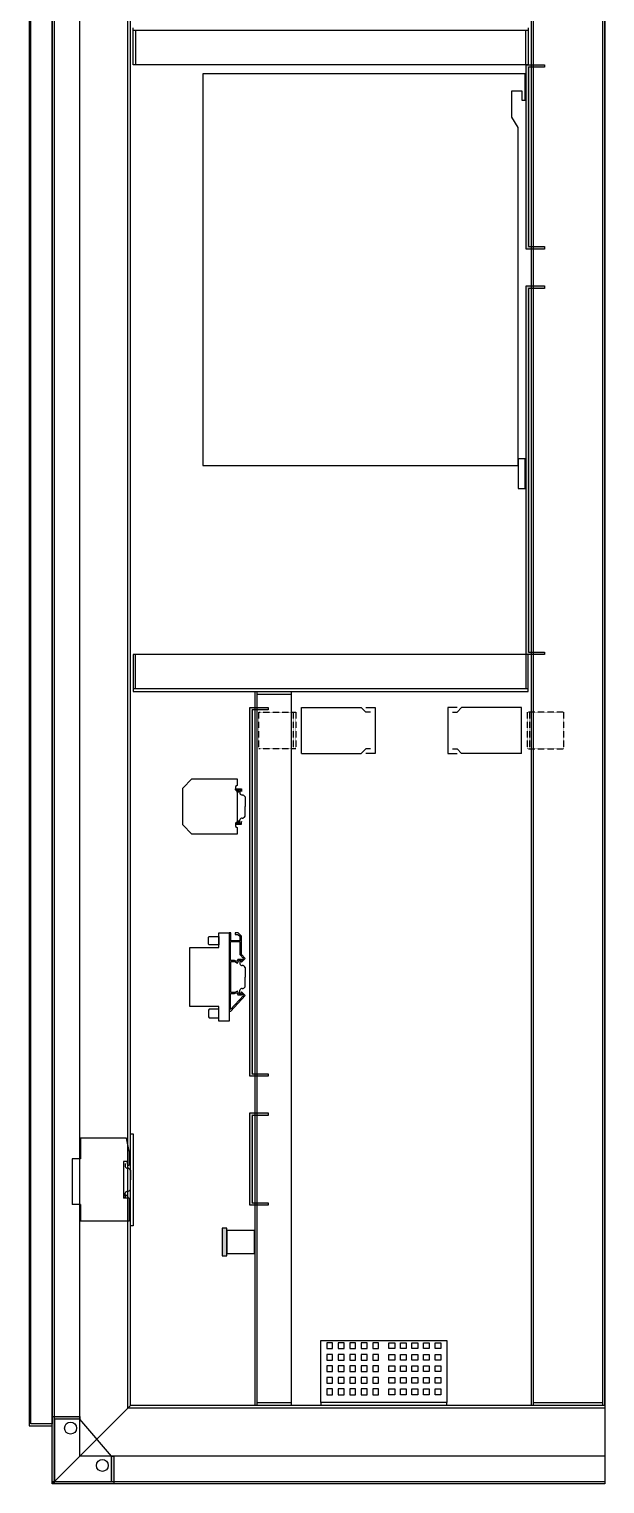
# Model space of a CAD drawing. Header units: millimetres. Extents: x 3151 to 30896, y 1337 to 7086.
# Drawn here: x 30271 to 30896, y 4337 to 5915 of the extents above; entities that cross this region are included whole.
import ezdxf

# ---------------------------------------------------------------- set-up
doc = ezdxf.new("R2010")
doc.units = ezdxf.units.MM
doc.linetypes.add('DASHED2', pattern=[0.375, 0.25, -0.125])

msp = doc.modelspace()

# ---------------------------------------------------------------- hatches: boundary and pattern name
for points in [[(30811, 5876.7), (30831, 5876.7), (30831, 5874), (30813.6, 5874), (30813.6, 5679.3), (30831, 5679.3), (30831, 5676.7), (30811, 5676.7)], [(30811, 5636.7), (30831, 5636.7), (30831, 5634), (30813.6, 5634), (30813.6, 5239.3), (30831, 5239.3), (30831, 5236.7), (30811, 5236.7)], [(30511, 5179.2), (30531, 5179.2), (30531, 5176.5), (30513.6, 5176.5), (30513.6, 4781.8), (30531, 4781.8), (30531, 4779.2), (30511, 4779.2)], [(30511, 4739.2), (30531, 4739.2), (30531, 4736.5), (30513.6, 4736.5), (30513.6, 4641.8), (30531, 4641.8), (30531, 4639.2), (30511, 4639.2)], [(30481, 4584.2), (30486, 4584.2), (30486, 4614.2), (30481, 4614.2)], [(30326.5, 4409.7), (30326.5, 4407), (30299.1, 4407), (30299.1, 4339.3), (30360.8, 4339.3), (30360.8, 4366.7), (30363.5, 4366.7), (30363.5, 4336.7), (30296.5, 4336.7), (30296.5, 4409.7)]]:
    msp.add_hatch(color=7).paths.add_polyline_path(points)

# ---------------------------------------------------------------- linework, layer by layer
at = {"color": 7}
for p, q in [((30296.5, 4336.7), (30296.5, 6536.7)), ((30299.1, 4336.7), (30299.1, 6536.7)), ((30896.5, 6536.7), (30896.5, 4336.7)), ((30271.5, 6512.8), (30271.5, 4399.8)), ((30273.5, 4401.8), (30273.5, 6510.8)), ((30296.5, 6510.8), (30296.5, 4401.8)), ((30326.5, 4366.7), (30326.5, 6506.7)), ((30378.8, 4419), (30378.8, 6454.3)), ((30381.5, 4421.7), (30381.5, 6451.7)), ((30816.5, 6451.2), (30816.5, 4422.2)), ((30819.1, 4422.2), (30819.1, 6451.2)), ((30893.8, 6451.2), (30893.8, 4422.2)), ((30896.5, 6451.2), (30896.5, 4422.2)), ((30896.5, 4422.2), (30896.5, 6451.2)), ((30384.3, 5876.7), (30384.3, 5916.7)), ((30813.3, 5914), (30384.3, 5914)), ((30387, 5914), (30387, 5876.7)), ((30810.7, 5876.7), (30810.7, 5914)), ((30813.3, 5916.7), (30813.3, 5876.7)), ((30813.3, 5876.7), (30384.3, 5876.7)), ((30811, 5676.7), (30811, 5876.7)), ((30811, 5876.7), (30831, 5876.7)), ((30831, 5874), (30813.6, 5874)), ((30813.6, 5874), (30813.6, 5679.3)), ((30831, 5876.7), (30831, 5874)), ((30810, 5866.7), (30460, 5866.7)), ((30460, 5866.7), (30460, 5441.7)), ((30810, 5838.3), (30810, 5866.7)), ((30795.4, 5819.8), (30795.4, 5848.3)), ((30795.4, 5848.3), (30806.4, 5848.3)), ((30806.4, 5848.3), (30806.4, 5838.3)), ((30806.4, 5838.3), (30810, 5838.3)), ((30802.5, 5808.7), (30795.4, 5819.8)), ((30802.5, 5441.7), (30802.5, 5808.7)), ((30831, 5676.7), (30811, 5676.7)), ((30813.6, 5679.3), (30831, 5679.3)), ((30831, 5679.3), (30831, 5676.7)), ((30811, 5236.7), (30811, 5636.7)), ((30811, 5636.7), (30831, 5636.7)), ((30831, 5636.7), (30831, 5634)), ((30831, 5634), (30813.6, 5634)), ((30813.6, 5634), (30813.6, 5239.3)), ((30810, 5449.1), (30802.5, 5449.1)), ((30802.5, 5449.1), (30802.5, 5441.7)), ((30810, 5441.7), (30810, 5449.1)), ((30460, 5441.7), (30802.5, 5441.7)), ((30802.5, 5441.7), (30802.5, 5416.7)), ((30810, 5416.7), (30810, 5441.7)), ((30802.5, 5416.7), (30810, 5416.7)), ((30384.3, 5236.7), (30384.3, 5196.7)), ((30813.3, 5236.7), (30384.3, 5236.7)), ((30387, 5199.3), (30387, 5236.7)), ((30810.7, 5236.7), (30810.7, 5199.3)), ((30831, 5236.7), (30811, 5236.7)), ((30813.3, 5196.7), (30813.3, 5236.7)), ((30813.6, 5239.3), (30831, 5239.3)), ((30831, 5239.3), (30831, 5236.7)), ((30813.3, 5199.3), (30384.3, 5199.3)), ((30384.3, 5196.7), (30813.3, 5196.7)), ((30556.5, 5196.2), (30516.5, 5196.2)), ((30516.5, 5196.2), (30516.5, 4422.2)), ((30519.1, 4422.2), (30519.1, 5196.2)), ((30556.5, 4422.2), (30556.5, 5196.2)), ((30511, 4779.2), (30511, 5179.2)), ((30511, 5179.2), (30531, 5179.2)), ((30519.1, 5193.5), (30556.5, 5193.5)), ((30531, 5179.2), (30531, 5176.5)), ((30567, 5129.2), (30567, 5179.2)), ((30567, 5179.2), (30632, 5179.2)), ((30637, 5174.2), (30632, 5179.2)), ((30637, 5179.2), (30647, 5179.2)), ((30647, 5179.2), (30647, 5129.2)), ((30726, 5179.2), (30726, 5129.2)), ((30736, 5179.2), (30726, 5179.2)), ((30736, 5174.2), (30741, 5179.2)), ((30806, 5179.2), (30741, 5179.2)), ((30806, 5129.2), (30806, 5179.2)), ((30531, 5176.5), (30513.6, 5176.5)), ((30513.6, 5176.5), (30513.6, 4781.8)), ((30642, 5174.2), (30637, 5174.2)), ((30731, 5174.2), (30736, 5174.2)), ((30637, 5134.2), (30632, 5129.2)), ((30642, 5134.2), (30637, 5134.2)), ((30731, 5134.2), (30736, 5134.2)), ((30736, 5134.2), (30741, 5129.2)), ((30567, 5129.2), (30632, 5129.2)), ((30647, 5129.2), (30637, 5129.2)), ((30726, 5129.2), (30736, 5129.2)), ((30806, 5129.2), (30741, 5129.2)), ((30438.3, 5091.7), (30448.3, 5101.7)), ((30448.3, 5101.7), (30497.5, 5101.7)), ((30497.5, 5101.7), (30497.5, 5094.4)), ((30438.3, 5051.7), (30438.3, 5091.7)), ((30497.5, 5094.4), (30495.4, 5093.3)), ((30495.4, 5093.3), (30495.4, 5089.8)), ((30495.4, 5090.9), (30502, 5090.9)), ((30495.4, 5090), (30495.4, 5090.9)), ((30501.4, 5090), (30495.4, 5090)), ((30495.4, 5089.8), (30497.5, 5088.7)), ((30497.5, 5088.7), (30499.2, 5088.7)), ((30497.5, 5087.4), (30497.5, 5088.7)), ((30497.5, 5088.7), (30497.5, 5054.8)), ((30499.2, 5087.4), (30497.5, 5087.4)), ((30499.2, 5088.7), (30499.2, 5087.4)), ((30500.3, 5089.4), (30500.3, 5086.1)), ((30500.3, 5089.4), (30500.3, 5086.1)), ((30502.2, 5087.9), (30501.4, 5090)), ((30502, 5090.9), (30502.2, 5089.9)), ((30502.2, 5089.9), (30502.2, 5087.9)), ((30506, 5082.2), (30506, 5071.7)), ((30506, 5082.2), (30506, 5071.7)), ((30506, 5061.2), (30506, 5071.7)), ((30506, 5061.2), (30506, 5071.7)), ((30497.5, 5054.8), (30495.4, 5053.7)), ((30495.4, 5053.7), (30495.4, 5050.1)), ((30501.4, 5053.4), (30495.4, 5053.4)), ((30495.4, 5053.4), (30495.4, 5052.5)), ((30495.4, 5052.5), (30502, 5052.5)), ((30499.2, 5056), (30497.5, 5056)), ((30497.5, 5056), (30497.5, 5054.8)), ((30497.5, 5054.8), (30499.2, 5054.8)), ((30499.2, 5054.8), (30499.2, 5056)), ((30500.3, 5054.1), (30500.3, 5057.3)), ((30500.3, 5054.1), (30500.3, 5057.3)), ((30502.2, 5055.5), (30501.4, 5053.4)), ((30502, 5052.5), (30502.2, 5053.6)), ((30502.2, 5053.6), (30502.2, 5055.5)), ((30448.3, 5041.7), (30438.3, 5051.7)), ((30497.5, 5041.7), (30448.3, 5041.7)), ((30495.4, 5050.1), (30497.5, 5049)), ((30497.5, 5049), (30497.5, 5041.7)), ((30466.2, 4929.8), (30467.1, 4930.8)), ((30466.2, 4922.5), (30466.2, 4929.8)), ((30467.1, 4930.8), (30477.5, 4930.8)), ((30477.5, 4934.7), (30488.5, 4934.7)), ((30477.5, 4918.7), (30477.5, 4934.7)), ((30477.5, 4930.8), (30477.5, 4921.6)), ((30488.5, 4934.7), (30488.5, 4838.7)), ((30490.3, 4934.7), (30488.6, 4934.7)), ((30488.6, 4934.7), (30488.6, 4849.5)), ((30490.3, 4926.1), (30490.3, 4934.7)), ((30500.2, 4926.1), (30490.3, 4926.1)), ((30498.4, 4934.7), (30495.3, 4934.7)), ((30495.3, 4934.7), (30495.3, 4933)), ((30495.3, 4933), (30498.1, 4933)), ((30498.1, 4933), (30500.2, 4930.9)), ((30501.9, 4931.2), (30498.4, 4934.7)), ((30500.2, 4930.9), (30500.2, 4926.1)), ((30501.9, 4911.3), (30501.9, 4931.2)), ((30446, 4854.7), (30446, 4918.7)), ((30446, 4918.7), (30477.5, 4918.7)), ((30467.1, 4921.6), (30466.2, 4922.5)), ((30477.5, 4921.6), (30467.1, 4921.6)), ((30490.2, 4904.7), (30490.2, 4925.1)), ((30490.2, 4925.1), (30500.1, 4925.1)), ((30490.2, 4904.7), (30490.2, 4925.1)), ((30500.1, 4925.1), (30500.1, 4911.2)), ((30500.1, 4911.2), (30504.2, 4906.7)), ((30506.1, 4906.7), (30501.9, 4911.3)), ((30494.5, 4904.7), (30490.2, 4904.7)), ((30490.3, 4869.9), (30490.3, 4903.5)), ((30490.3, 4903.5), (30494.7, 4903.5)), ((30497, 4903.5), (30494.5, 4904.7)), ((30494.7, 4903.5), (30497.7, 4901.9)), ((30498.1, 4905.9), (30497, 4903.5)), ((30497.7, 4901.9), (30499.2, 4905)), ((30502, 4905.9), (30498.1, 4905.9)), ((30499.2, 4905), (30501.4, 4905)), ((30500.3, 4904.4), (30500.3, 4901.1)), ((30500.3, 4904.4), (30500.3, 4901.1)), ((30501.4, 4905), (30502.2, 4902.9)), ((30502.4, 4904.9), (30502, 4905.9)), ((30502.2, 4902.9), (30506.1, 4906.7)), ((30504.2, 4906.7), (30502.4, 4904.9)), ((30506, 4897.2), (30506, 4886.7)), ((30506, 4897.2), (30506, 4886.7)), ((30506, 4876.2), (30506, 4886.7)), ((30506, 4876.2), (30506, 4886.7)), ((30490.2, 4868.7), (30494.5, 4868.7)), ((30490.2, 4851.5), (30490.2, 4868.7)), ((30504.2, 4866.8), (30490.2, 4851.5)), ((30494.7, 4869.9), (30490.3, 4869.9)), ((30490.3, 4849.5), (30506.1, 4866.7)), ((30494.5, 4868.7), (30497, 4869.9)), ((30497.6, 4871.4), (30494.7, 4869.9)), ((30497, 4869.9), (30498.1, 4867.5)), ((30499.2, 4868.4), (30497.6, 4871.4)), ((30498.1, 4867.5), (30502, 4867.5)), ((30501.4, 4868.4), (30499.2, 4868.4)), ((30500.3, 4869.1), (30500.3, 4872.3)), ((30500.3, 4869.1), (30500.3, 4872.3)), ((30502.2, 4870.5), (30501.4, 4868.4)), ((30502, 4867.5), (30502.4, 4868.6)), ((30506.1, 4866.7), (30502.2, 4870.5)), ((30502.4, 4868.6), (30504.2, 4866.8)), ((30477.5, 4854.7), (30446, 4854.7)), ((30467.1, 4851.8), (30466.2, 4850.9)), ((30466.2, 4850.9), (30466.2, 4843.6)), ((30477.5, 4851.8), (30467.1, 4851.8)), ((30477.5, 4838.7), (30477.5, 4854.7)), ((30477.5, 4842.6), (30477.5, 4851.8)), ((30488.6, 4849.5), (30490.3, 4849.5)), ((30466.2, 4843.6), (30467.1, 4842.6)), ((30467.1, 4842.6), (30477.5, 4842.6)), ((30488.5, 4838.7), (30477.5, 4838.7)), ((30531, 4779.2), (30511, 4779.2)), ((30513.6, 4781.8), (30531, 4781.8)), ((30531, 4781.8), (30531, 4779.2)), ((30511, 4639.2), (30511, 4739.2)), ((30511, 4739.2), (30531, 4739.2)), ((30531, 4736.5), (30513.6, 4736.5)), ((30513.6, 4736.5), (30513.6, 4641.8)), ((30531, 4739.2), (30531, 4736.5)), ((30377.3, 4711.7), (30327.3, 4711.7)), ((30327.3, 4711.7), (30327.3, 4689.4)), ((30380.3, 4697.7), (30377.3, 4711.7)), ((30381.5, 4616.7), (30381.5, 4716.7)), ((30381.5, 4716.7), (30384.5, 4716.7)), ((30384.5, 4716.7), (30384.5, 4616.7)), ((30318.3, 4689.4), (30318.3, 4639.9)), ((30327.3, 4689.4), (30318.3, 4689.4)), ((30380.3, 4697.7), (30380.3, 4682.7)), ((30373.9, 4686.7), (30373.9, 4646.7)), ((30377.5, 4686.7), (30373.9, 4686.7)), ((30375.8, 4684.3), (30375.8, 4681.1)), ((30377.5, 4686.7), (30378.3, 4682.7)), ((30378.3, 4682.7), (30380.3, 4682.7)), ((30381.5, 4677.2), (30381.5, 4666.7)), ((30381.5, 4656.2), (30381.5, 4666.7)), ((30380.3, 4646.7), (30373.9, 4646.7)), ((30375.3, 4646.7), (30377.3, 4650.7)), ((30375.8, 4649), (30375.8, 4652.3)), ((30377.3, 4650.7), (30379.3, 4646.7)), ((30380.3, 4646.7), (30380.3, 4621.7)), ((30513.6, 4641.8), (30531, 4641.8)), ((30531, 4641.8), (30531, 4639.2)), ((30327.3, 4639.9), (30318.3, 4639.9)), ((30327.3, 4639.9), (30327.3, 4621.7)), ((30531, 4639.2), (30511, 4639.2)), ((30380.3, 4621.7), (30327.3, 4621.7)), ((30384.5, 4616.7), (30381.5, 4616.7)), ((30486, 4614.2), (30481, 4614.2)), ((30481, 4614.2), (30481, 4584.2)), ((30486, 4584.2), (30486, 4614.2)), ((30516, 4611.7), (30486, 4611.7)), ((30486, 4611.7), (30486, 4586.7)), ((30516, 4586.7), (30516, 4611.7)), ((30481, 4584.2), (30486, 4584.2)), ((30486, 4586.7), (30516, 4586.7)), ((30588.2, 4492.2), (30724.8, 4492.2)), ((30588.2, 4425.2), (30588.2, 4492.2)), ((30600.9, 4489.7), (30594.6, 4489.7)), ((30594.6, 4489.7), (30594.6, 4483.5)), ((30594.6, 4483.5), (30600.9, 4483.5)), ((30600.9, 4483.5), (30600.9, 4489.7)), ((30613.4, 4489.7), (30607.1, 4489.7)), ((30607.1, 4489.7), (30607.1, 4483.5)), ((30607.1, 4483.5), (30613.4, 4483.5)), ((30613.4, 4483.5), (30613.4, 4489.7)), ((30625.9, 4489.7), (30619.6, 4489.7)), ((30619.6, 4489.7), (30619.6, 4483.5)), ((30619.6, 4483.5), (30625.9, 4483.5)), ((30625.9, 4483.5), (30625.9, 4489.7)), ((30638.4, 4489.7), (30632.1, 4489.7)), ((30632.1, 4489.7), (30632.1, 4483.5)), ((30632.1, 4483.5), (30638.4, 4483.5)), ((30638.4, 4483.5), (30638.4, 4489.7)), ((30650.9, 4489.7), (30644.6, 4489.7)), ((30644.6, 4489.7), (30644.6, 4483.5)), ((30644.6, 4483.5), (30650.9, 4483.5)), ((30650.9, 4483.5), (30650.9, 4489.7)), ((30662.1, 4483.5), (30662.1, 4489.7)), ((30662.1, 4489.7), (30668.4, 4489.7)), ((30668.4, 4483.5), (30662.1, 4483.5)), ((30668.4, 4489.7), (30668.4, 4483.5)), ((30674.6, 4483.5), (30674.6, 4489.7)), ((30674.6, 4489.7), (30680.9, 4489.7)), ((30680.9, 4483.5), (30674.6, 4483.5)), ((30680.9, 4489.7), (30680.9, 4483.5)), ((30687.1, 4483.5), (30687.1, 4489.7)), ((30687.1, 4489.7), (30693.4, 4489.7)), ((30693.4, 4483.5), (30687.1, 4483.5)), ((30693.4, 4489.7), (30693.4, 4483.5)), ((30699.6, 4483.5), (30699.6, 4489.7)), ((30699.6, 4489.7), (30705.9, 4489.7)), ((30705.9, 4483.5), (30699.6, 4483.5)), ((30705.9, 4489.7), (30705.9, 4483.5)), ((30712.1, 4483.5), (30712.1, 4489.7)), ((30712.1, 4489.7), (30718.4, 4489.7)), ((30718.4, 4483.5), (30712.1, 4483.5)), ((30718.4, 4489.7), (30718.4, 4483.5)), ((30724.8, 4492.2), (30724.8, 4425.2)), ((30600.9, 4477.2), (30594.6, 4477.2)), ((30594.6, 4477.2), (30594.6, 4471)), ((30594.6, 4471), (30600.9, 4471)), ((30600.9, 4471), (30600.9, 4477.2)), ((30613.4, 4477.2), (30607.1, 4477.2)), ((30607.1, 4477.2), (30607.1, 4471)), ((30607.1, 4471), (30613.4, 4471)), ((30613.4, 4471), (30613.4, 4477.2)), ((30625.9, 4477.2), (30619.6, 4477.2)), ((30619.6, 4477.2), (30619.6, 4471)), ((30619.6, 4471), (30625.9, 4471)), ((30625.9, 4471), (30625.9, 4477.2)), ((30638.4, 4477.2), (30632.1, 4477.2)), ((30632.1, 4477.2), (30632.1, 4471)), ((30632.1, 4471), (30638.4, 4471)), ((30638.4, 4471), (30638.4, 4477.2)), ((30650.9, 4477.2), (30644.6, 4477.2)), ((30644.6, 4477.2), (30644.6, 4471)), ((30644.6, 4471), (30650.9, 4471)), ((30650.9, 4471), (30650.9, 4477.2)), ((30662.1, 4471), (30662.1, 4477.2)), ((30662.1, 4477.2), (30668.4, 4477.2)), ((30668.4, 4471), (30662.1, 4471)), ((30668.4, 4477.2), (30668.4, 4471)), ((30674.6, 4471), (30674.6, 4477.2)), ((30674.6, 4477.2), (30680.9, 4477.2)), ((30680.9, 4471), (30674.6, 4471)), ((30680.9, 4477.2), (30680.9, 4471)), ((30687.1, 4471), (30687.1, 4477.2)), ((30687.1, 4477.2), (30693.4, 4477.2)), ((30693.4, 4471), (30687.1, 4471)), ((30693.4, 4477.2), (30693.4, 4471)), ((30699.6, 4471), (30699.6, 4477.2)), ((30699.6, 4477.2), (30705.9, 4477.2)), ((30705.9, 4471), (30699.6, 4471)), ((30705.9, 4477.2), (30705.9, 4471)), ((30712.1, 4471), (30712.1, 4477.2)), ((30712.1, 4477.2), (30718.4, 4477.2)), ((30718.4, 4471), (30712.1, 4471)), ((30718.4, 4477.2), (30718.4, 4471)), ((30600.9, 4464.7), (30594.6, 4464.7)), ((30594.6, 4464.7), (30594.6, 4458.5)), ((30594.6, 4458.5), (30600.9, 4458.5)), ((30600.9, 4452.2), (30594.6, 4452.2)), ((30594.6, 4452.2), (30594.6, 4446)), ((30600.9, 4458.5), (30600.9, 4464.7)), ((30600.9, 4446), (30600.9, 4452.2)), ((30613.4, 4464.7), (30607.1, 4464.7)), ((30607.1, 4464.7), (30607.1, 4458.5)), ((30607.1, 4458.5), (30613.4, 4458.5)), ((30613.4, 4452.2), (30607.1, 4452.2)), ((30607.1, 4452.2), (30607.1, 4446)), ((30613.4, 4458.5), (30613.4, 4464.7)), ((30613.4, 4446), (30613.4, 4452.2)), ((30625.9, 4464.7), (30619.6, 4464.7)), ((30619.6, 4464.7), (30619.6, 4458.5)), ((30619.6, 4458.5), (30625.9, 4458.5)), ((30625.9, 4452.2), (30619.6, 4452.2)), ((30619.6, 4452.2), (30619.6, 4446)), ((30625.9, 4458.5), (30625.9, 4464.7)), ((30625.9, 4446), (30625.9, 4452.2)), ((30638.4, 4464.7), (30632.1, 4464.7)), ((30632.1, 4464.7), (30632.1, 4458.5)), ((30632.1, 4458.5), (30638.4, 4458.5)), ((30638.4, 4452.2), (30632.1, 4452.2)), ((30632.1, 4452.2), (30632.1, 4446)), ((30638.4, 4458.5), (30638.4, 4464.7)), ((30638.4, 4446), (30638.4, 4452.2)), ((30650.9, 4464.7), (30644.6, 4464.7)), ((30644.6, 4464.7), (30644.6, 4458.5)), ((30644.6, 4458.5), (30650.9, 4458.5)), ((30650.9, 4452.2), (30644.6, 4452.2)), ((30644.6, 4452.2), (30644.6, 4446)), ((30650.9, 4458.5), (30650.9, 4464.7)), ((30650.9, 4446), (30650.9, 4452.2)), ((30662.1, 4458.5), (30662.1, 4464.7)), ((30662.1, 4464.7), (30668.4, 4464.7)), ((30668.4, 4458.5), (30662.1, 4458.5)), ((30662.1, 4446), (30662.1, 4452.2)), ((30662.1, 4452.2), (30668.4, 4452.2)), ((30668.4, 4464.7), (30668.4, 4458.5)), ((30668.4, 4452.2), (30668.4, 4446)), ((30674.6, 4458.5), (30674.6, 4464.7)), ((30674.6, 4464.7), (30680.9, 4464.7)), ((30680.9, 4458.5), (30674.6, 4458.5)), ((30674.6, 4446), (30674.6, 4452.2)), ((30674.6, 4452.2), (30680.9, 4452.2)), ((30680.9, 4464.7), (30680.9, 4458.5)), ((30680.9, 4452.2), (30680.9, 4446)), ((30687.1, 4458.5), (30687.1, 4464.7)), ((30687.1, 4464.7), (30693.4, 4464.7)), ((30693.4, 4458.5), (30687.1, 4458.5)), ((30687.1, 4446), (30687.1, 4452.2)), ((30687.1, 4452.2), (30693.4, 4452.2)), ((30693.4, 4464.7), (30693.4, 4458.5)), ((30693.4, 4452.2), (30693.4, 4446)), ((30699.6, 4458.5), (30699.6, 4464.7)), ((30699.6, 4464.7), (30705.9, 4464.7)), ((30705.9, 4458.5), (30699.6, 4458.5)), ((30699.6, 4446), (30699.6, 4452.2)), ((30699.6, 4452.2), (30705.9, 4452.2)), ((30705.9, 4464.7), (30705.9, 4458.5)), ((30705.9, 4452.2), (30705.9, 4446)), ((30712.1, 4458.5), (30712.1, 4464.7)), ((30712.1, 4464.7), (30718.4, 4464.7)), ((30718.4, 4458.5), (30712.1, 4458.5)), ((30712.1, 4446), (30712.1, 4452.2)), ((30712.1, 4452.2), (30718.4, 4452.2)), ((30718.4, 4464.7), (30718.4, 4458.5)), ((30718.4, 4452.2), (30718.4, 4446)), ((30594.6, 4446), (30600.9, 4446)), ((30600.9, 4439.7), (30594.6, 4439.7)), ((30594.6, 4439.7), (30594.6, 4433.5)), ((30600.9, 4433.5), (30600.9, 4439.7)), ((30607.1, 4446), (30613.4, 4446)), ((30613.4, 4439.7), (30607.1, 4439.7)), ((30607.1, 4439.7), (30607.1, 4433.5)), ((30613.4, 4433.5), (30613.4, 4439.7)), ((30619.6, 4446), (30625.9, 4446)), ((30625.9, 4439.7), (30619.6, 4439.7)), ((30619.6, 4439.7), (30619.6, 4433.5)), ((30625.9, 4433.5), (30625.9, 4439.7)), ((30632.1, 4446), (30638.4, 4446)), ((30638.4, 4439.7), (30632.1, 4439.7)), ((30632.1, 4439.7), (30632.1, 4433.5)), ((30638.4, 4433.5), (30638.4, 4439.7)), ((30644.6, 4446), (30650.9, 4446)), ((30650.9, 4439.7), (30644.6, 4439.7)), ((30644.6, 4439.7), (30644.6, 4433.5)), ((30650.9, 4433.5), (30650.9, 4439.7)), ((30668.4, 4446), (30662.1, 4446)), ((30662.1, 4433.5), (30662.1, 4439.7)), ((30662.1, 4439.7), (30668.4, 4439.7)), ((30668.4, 4439.7), (30668.4, 4433.5)), ((30680.9, 4446), (30674.6, 4446)), ((30674.6, 4433.5), (30674.6, 4439.7)), ((30674.6, 4439.7), (30680.9, 4439.7)), ((30680.9, 4439.7), (30680.9, 4433.5)), ((30693.4, 4446), (30687.1, 4446)), ((30687.1, 4433.5), (30687.1, 4439.7)), ((30687.1, 4439.7), (30693.4, 4439.7)), ((30693.4, 4439.7), (30693.4, 4433.5)), ((30705.9, 4446), (30699.6, 4446)), ((30699.6, 4433.5), (30699.6, 4439.7)), ((30699.6, 4439.7), (30705.9, 4439.7)), ((30705.9, 4439.7), (30705.9, 4433.5)), ((30718.4, 4446), (30712.1, 4446)), ((30712.1, 4433.5), (30712.1, 4439.7)), ((30712.1, 4439.7), (30718.4, 4439.7)), ((30718.4, 4439.7), (30718.4, 4433.5)), ((30296.5, 4336.7), (30381.5, 4421.7)), ((30896.5, 4421.7), (30381.5, 4421.7)), ((30516.5, 4422.2), (30556.5, 4422.2)), ((30556.5, 4424.8), (30519.1, 4424.8)), ((30724.8, 4425.2), (30588.2, 4425.2)), ((30724.8, 4425.2), (30588.2, 4425.2)), ((30588.2, 4425.2), (30588.2, 4422.2)), ((30588.2, 4422.2), (30724.8, 4422.2)), ((30594.6, 4433.5), (30600.9, 4433.5)), ((30607.1, 4433.5), (30613.4, 4433.5)), ((30619.6, 4433.5), (30625.9, 4433.5)), ((30632.1, 4433.5), (30638.4, 4433.5)), ((30644.6, 4433.5), (30650.9, 4433.5)), ((30668.4, 4433.5), (30662.1, 4433.5)), ((30680.9, 4433.5), (30674.6, 4433.5)), ((30693.4, 4433.5), (30687.1, 4433.5)), ((30705.9, 4433.5), (30699.6, 4433.5)), ((30718.4, 4433.5), (30712.1, 4433.5)), ((30724.8, 4422.2), (30724.8, 4425.2)), ((30816.5, 4422.2), (30896.5, 4422.2)), ((30893.8, 4424.8), (30819.1, 4424.8)), ((30296.5, 4336.7), (30296.5, 4409.7)), ((30296.5, 4409.7), (30326.5, 4409.7)), ((30326.5, 4407), (30299.1, 4407)), ((30299.1, 4407), (30299.1, 4339.3)), ((30326.5, 4409.7), (30326.5, 4407)), ((30360.8, 4366.7), (30326.5, 4407)), ((30896.5, 4419), (30378.8, 4419)), ((30271.5, 4399.8), (30296.5, 4399.8)), ((30296.5, 4401.8), (30273.5, 4401.8)), ((30296.5, 4399.8), (30296.5, 4401.8)), ((30896.5, 4366.7), (30326.5, 4366.7)), ((30360.8, 4366.7), (30363.5, 4366.7)), ((30360.8, 4339.3), (30360.8, 4366.7)), ((30363.5, 4366.7), (30363.5, 4336.7)), ((30296.5, 4339.3), (30896.5, 4339.3)), ((30896.5, 4336.7), (30296.5, 4336.7)), ((30363.5, 4336.7), (30296.5, 4336.7)), ((30299.1, 4339.3), (30360.8, 4339.3))]:
    msp.add_line(p, q, dxfattribs=at)
at = {"color": 7, "linetype": 'DASHED2'}
for p, q in [((30521, 5134.2), (30521, 5174.2)), ((30521, 5174.2), (30561, 5174.2)), ((30558.3, 5174.2), (30558.3, 5134.2)), ((30561, 5174.2), (30561, 5134.2)), ((30812, 5174.2), (30812, 5134.2)), ((30852, 5174.2), (30812, 5174.2)), ((30814.6, 5174.2), (30814.6, 5134.2)), ((30852, 5134.2), (30852, 5174.2)), ((30561, 5134.2), (30521, 5134.2)), ((30812, 5134.2), (30852, 5134.2))]:
    msp.add_line(p, q, dxfattribs=at)
at = {"color": 7, "linetype": 'Continuous'}
for centre in [(30316.5, 4397.2), (30316.5, 4397.2), (30351, 4356.7), (30351, 4356.7)]:
    msp.add_circle(centre, 6.5, dxfattribs=at)
at = {"color": 7}
for centre, radius, start, end in [((30502.7, 5086.7), 2.5, 194.4253, 274.5117), ((30502.7, 5086.7), 2.5, 194.4253, 274.5117), ((30503.1, 5081.2), 3.02, 19.3127, 95.0244), ((30503.1, 5081.2), 3.02, 19.3127, 95.0244), ((30502.7, 5056.7), 2.5, 85.4883, 165.5747), ((30502.7, 5056.7), 2.5, 85.4883, 165.5747), ((30503.1, 5062.2), 3.02, 264.9756, 340.6873), ((30503.1, 5062.2), 3.02, 264.9756, 340.6873), ((30502.7, 4901.7), 2.5, 194.4253, 274.5117), ((30502.7, 4901.7), 2.5, 194.4253, 274.5117), ((30503.1, 4896.2), 3.02, 19.3127, 95.0244), ((30503.1, 4896.2), 3.02, 19.3127, 95.0244), ((30502.7, 4871.7), 2.5, 85.4883, 165.5747), ((30502.7, 4871.7), 2.5, 85.4883, 165.5747), ((30503.1, 4877.2), 3.02, 264.9756, 340.6873), ((30503.1, 4877.2), 3.02, 264.9756, 340.6873), ((30378.2, 4681.7), 2.5, 194.4253, 274.5117), ((30378.6, 4676.2), 3.02, 19.3127, 95.0244), ((30378.2, 4651.7), 2.5, 85.4883, 165.5747), ((30378.6, 4657.2), 3.02, 264.9756, 340.6873)]:
    msp.add_arc(centre, radius, start, end, dxfattribs=at)

doc.saveas('drawing.dxf')
